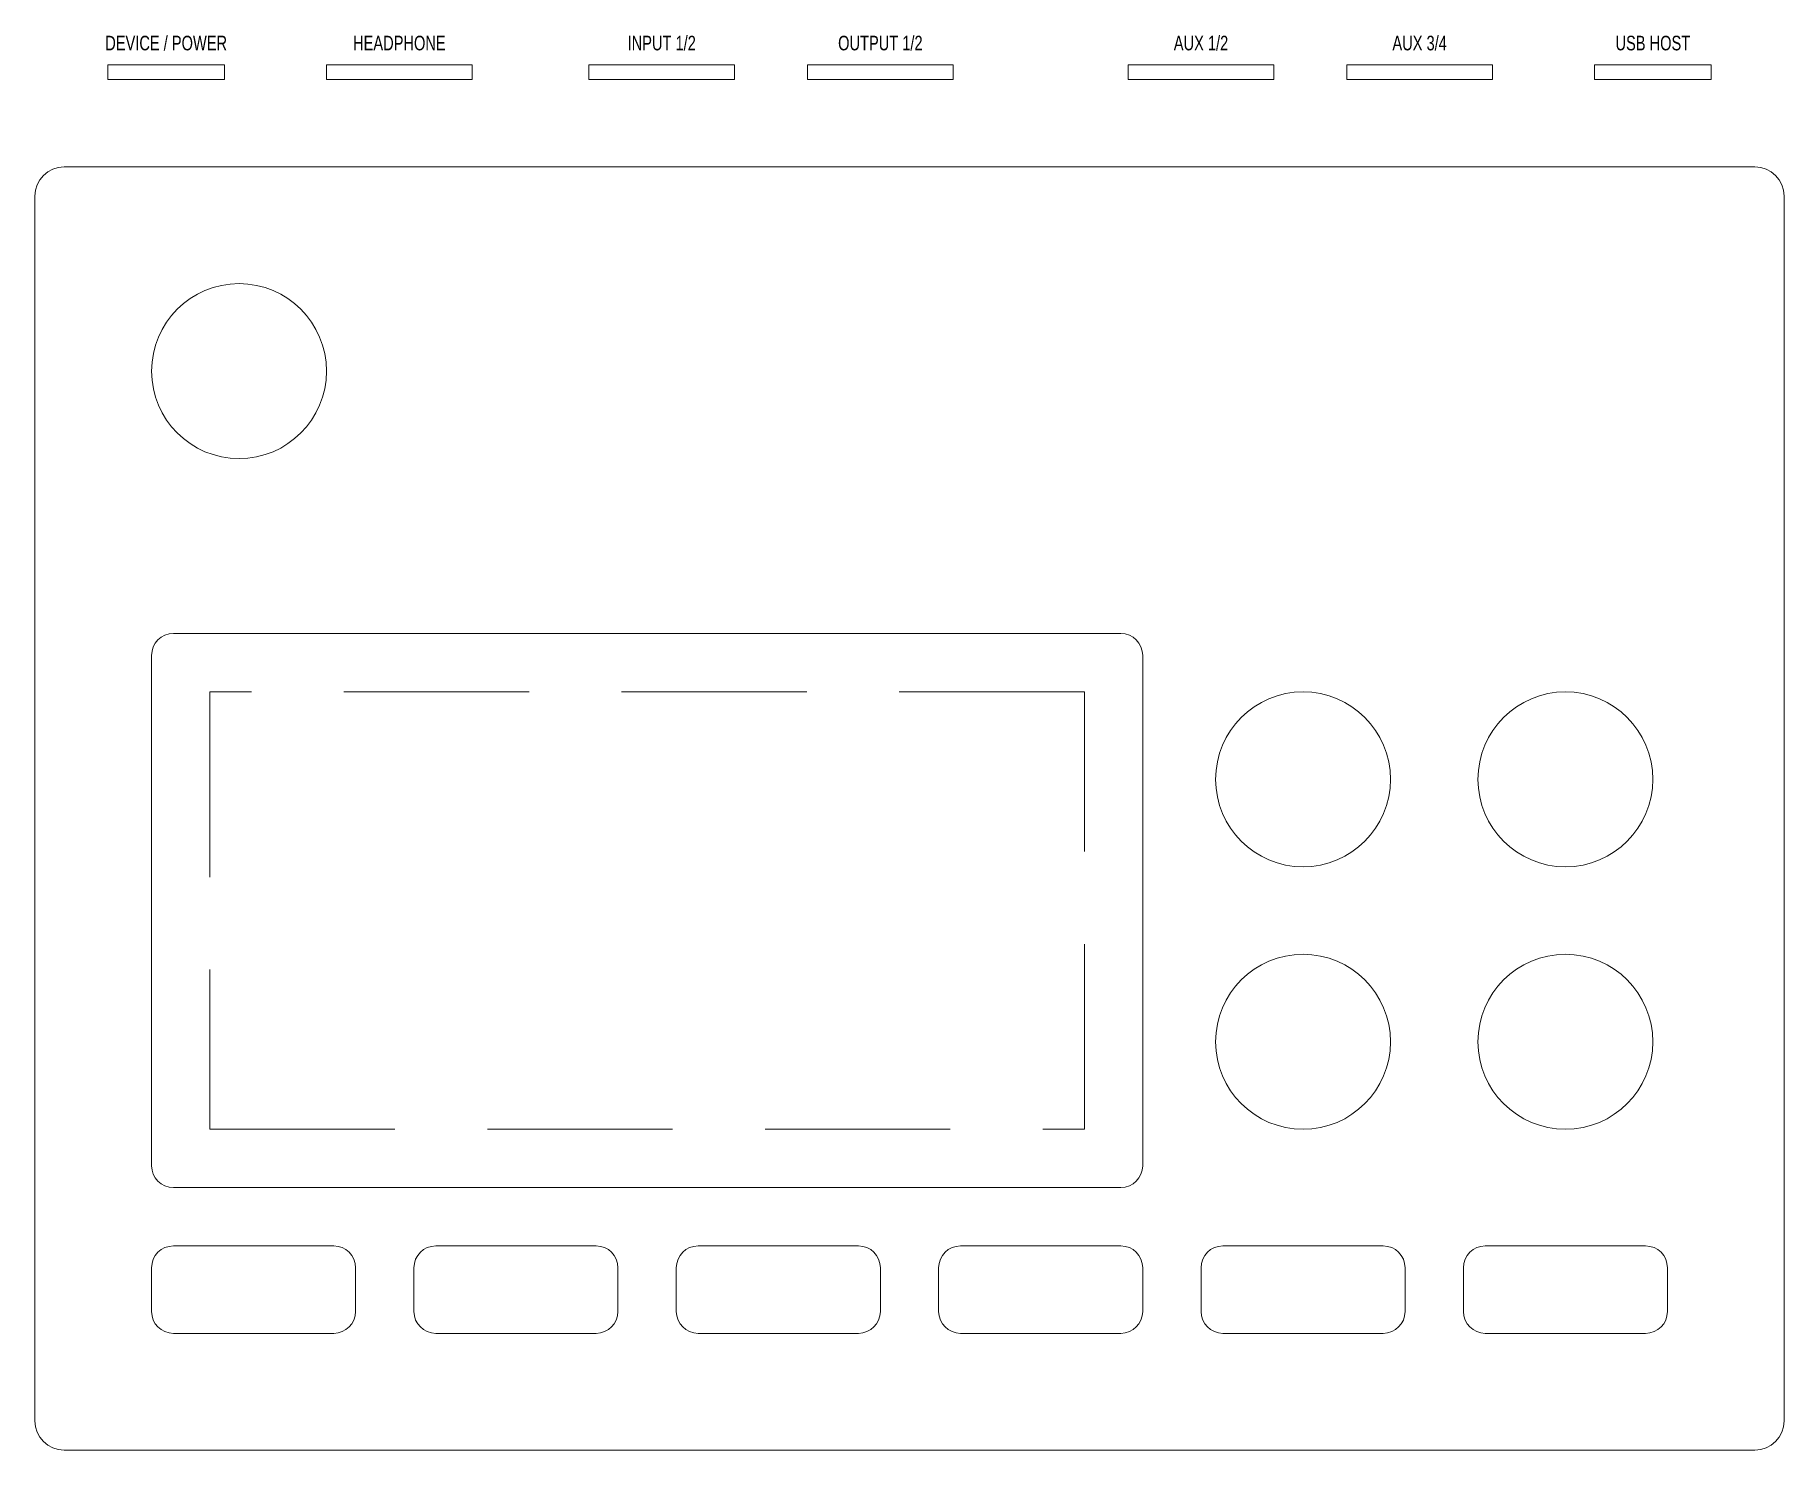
# Model space of a CAD drawing. Header units: millimetres. Extents: x -60 to 60, y 52 to 149.
import ezdxf

# ---------------------------------------------------------------- set-up
doc = ezdxf.new("R2010")
doc.units = ezdxf.units.MM
doc.linetypes.add('DASHED', pattern=[19.05, 12.7, -6.35])
doc.layers.get('0').update_dxf_attribs({"linetype": 'CONTINUOUS', "lineweight": 0, "true_color": 0x000000})
doc.layers.add('noname', color=8, linetype='DASHED', lineweight=0, true_color=0x808080)
doc.styles.get("Standard").update_dxf_attribs({"font": 'txt', "width": 0.75})

msp = doc.modelspace()

# ---------------------------------------------------------------- linework, layer by layer
for p, q in [((-55, 146), (-55, 147)), ((-55, 147), (-47, 147)), ((-47, 147), (-47, 146)), ((-40, 147), (-30, 147)), ((-40, 146), (-40, 147)), ((-30, 147), (-30, 146)), ((-22, 147), (-12, 147)), ((-22, 146), (-22, 147)), ((-12, 147), (-12, 146)), ((3, 147), (-7, 147)), ((-7, 147), (-7, 146)), ((3, 146), (3, 147)), ((15, 146), (15, 147)), ((15, 147), (25, 147)), ((25, 147), (25, 146)), ((40, 147), (30, 147)), ((30, 147), (30, 146)), ((40, 146), (40, 147)), ((47, 147), (47, 146)), ((55, 147), (47, 147)), ((55, 146), (55, 147)), ((-47, 146), (-55, 146)), ((-30, 146), (-40, 146)), ((-12, 146), (-22, 146)), ((-7, 146), (3, 146)), ((25, 146), (15, 146)), ((30, 146), (40, 146)), ((47, 146), (55, 146)), ((58, 140), (-58, 140)), ((-60, 138), (-60, 54)), ((60, 54), (60, 138)), ((14.5, 108), (-50.5, 108)), ((-52, 106.5), (-52, 71.5)), ((16, 106.5), (16, 71.5)), ((16, 89), (16, 89)), ((-50.5, 70), (14.5, 70)), ((-50.5, 66), (-39.5, 66)), ((-21.5, 66), (-32.5, 66)), ((-14.5, 66), (-3.5, 66)), ((14.5, 66), (3.5, 66)), ((21.5, 66), (32.5, 66)), ((50.5, 66), (39.5, 66)), ((-52, 61.5), (-52, 64.5)), ((-38, 64.5), (-38, 61.5)), ((-34, 64.5), (-34, 61.5)), ((-20, 61.5), (-20, 64.5)), ((-16, 64.5), (-16, 61.5)), ((-2, 64.5), (-2, 61.5)), ((2, 64.5), (2, 61.5)), ((16, 61.5), (16, 64.5)), ((20, 64.5), (20, 61.5)), ((34, 64.5), (34, 61.5)), ((38, 64.5), (38, 61.5)), ((52, 61.5), (52, 64.5)), ((-39.5, 60), (-50.5, 60)), ((-32.5, 60), (-21.5, 60)), ((-3.5, 60), (-14.5, 60)), ((3.5, 60), (14.5, 60)), ((32.5, 60), (21.5, 60)), ((39.5, 60), (50.5, 60)), ((-58, 52), (58, 52))]:
    msp.add_line(p, q)
for centre in [(-46, 126), (27, 98), (45, 98), (27, 80), (45, 80)]:
    msp.add_circle(centre, 6)
for centre, radius, start, end in [((-58, 138), 2, 90, 180), ((58, 138), 2, 0, 90), ((-50.5, 106.5), 1.5, 90, 180), ((14.5, 106.5), 1.5, 0, 90), ((-50.5, 71.5), 1.5, 180, 270), ((14.5, 71.5), 1.5, 270, 0), ((-50.5, 64.5), 1.5, 90, 180), ((-39.5, 64.5), 1.5, 0, 90), ((-32.5, 64.5), 1.5, 90, 180), ((-21.5, 64.5), 1.5, 0, 90), ((-14.5, 64.5), 1.5, 90, 180), ((-3.5, 64.5), 1.5, 0, 90), ((3.5, 64.5), 1.5, 90, 180), ((14.5, 64.5), 1.5, 0, 90), ((21.5, 64.5), 1.5, 90, 180), ((32.5, 64.5), 1.5, 0, 90), ((39.5, 64.5), 1.5, 90, 180), ((50.5, 64.5), 1.5, 0, 90), ((-50.5, 61.5), 1.5, 180, 270), ((-39.5, 61.5), 1.5, 270, 0), ((-32.5, 61.5), 1.5, 180, 270), ((-21.5, 61.5), 1.5, 270, 0), ((-14.5, 61.5), 1.5, 180, 270), ((-3.5, 61.5), 1.5, 270, 0), ((3.5, 61.5), 1.5, 180, 270), ((14.5, 61.5), 1.5, 270, 0), ((21.5, 61.5), 1.5, 180, 270), ((32.5, 61.5), 1.5, 270, 0), ((39.5, 61.5), 1.5, 180, 270), ((50.5, 61.5), 1.5, 270, 0), ((-58, 54), 2, 180, 270), ((58, 54), 2, 270, 0)]:
    msp.add_arc(centre, radius, start, end)
at = {"layer": 'noname'}
for p, q in [((12, 104), (-48, 104)), ((-48, 104), (-48, 74)), ((12, 74), (12, 104)), ((-48, 74), (12, 74))]:
    msp.add_line(p, q, dxfattribs=at)

# ---------------------------------------------------------------- texts
at = {"char_height": 1, "width": 100, "attachment_point": 2}
for s, insert in [('DEVICE\\~/\\~POWER', (-51, 149)), ('HEADPHONE', (-35, 149)), ('INPUT\\~1/2', (-17, 149)), ('OUTPUT\\~1/2', (-2, 149)), ('AUX\\~1/2', (20, 149)), ('AUX\\~3/4', (35, 149)), ('USB\\~HOST', (51, 149))]:
    msp.add_mtext(s, dxfattribs=dict(at, insert=insert))

doc.saveas('drawing.dxf')
